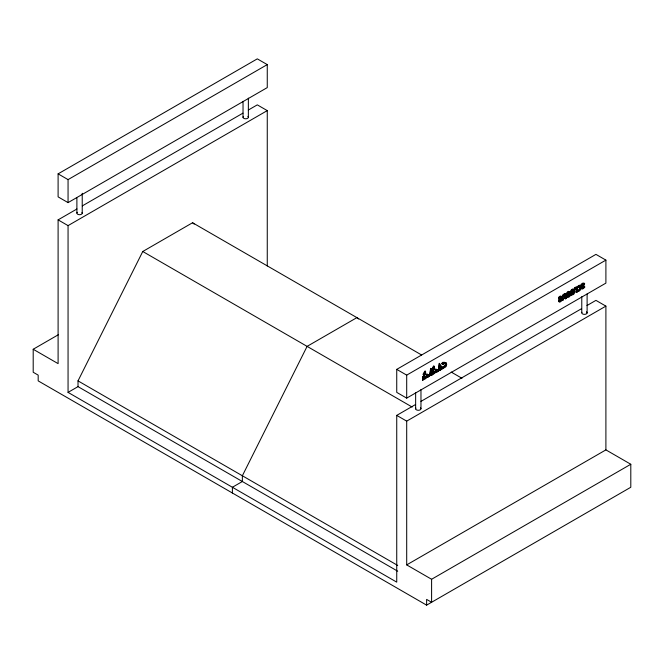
<?xml version="1.0" encoding="UTF-8"?>
<svg xmlns="http://www.w3.org/2000/svg" width="664" height="664" viewBox="0 0 664 664"><rect width="100%" height="100%" fill="white"/><g stroke="black" fill="none" stroke-linecap="round" stroke-linejoin="round"><path stroke-width="1" d="M433.692 373.865C435.567 372.139 437.775 370.711 433.692 373.865C429.907 377.882 430.77 370.578 432.173 371.865M431.484 375.218L431.741 371.442M440.481 368.188C441.875 366.86 447.013 365.906 445.494 362.976L445.776 362.577L446.64 364.113L445.71 366.86L440.215 370.18L440.606 365.565L441.269 366.785L440.697 368.312L441.054 366.661L440.606 365.565M440.215 370.18L440.813 365.69M424.562 376.289L424.155 376.073L424.238 377.501L423.117 378.206L424.03 377.376C423.524 374.38 425.558 378.936 426.861 376.098L427.126 374.189L426.645 375.973L425.624 376.77L424.744 377.077L423.964 376.015M432.911 371.093L432.978 372.462L431.849 373.16L432.762 372.338L432.696 370.968L433.451 371.956M569.264 293.538L569.048 294.725A1.685 0.971 -60 0 1 568.434 295.671L566.367 296.385L566.367 297.289C574.036 298.584 569.031 285.238 566.882 295.596L566.292 295.248C565.894 293.488 567.803 290.317 569.687 291.695M427.126 374.189L427.989 375.318L429.766 374.28L430.596 368.396L431.144 369.541L430.621 375.16L427.989 377.061C425.782 376.521 423.209 381.642 427.367 376.72M430.845 374.197L431.351 369.665L430.596 368.396M439.543 363.474L440.091 364.619L439.352 370.114L438.796 370.612L439.875 364.494L439.327 363.349L438.497 369.242L436.538 370.371L438.705 369.367L439.327 363.349M422.536 377.932C423.499 372.197 422.138 385.46 422.752 378.048M427.591 375.284L429.973 374.405L430.811 368.52M567.587 294.55L568.152 292.94L569.496 292.459L569.853 293.239L567.031 294.824M583.996 284.308L583.805 283.105L582.452 283.238L581.124 284.366L581.755 285.57C588.047 280.947 579.664 288.051 581.988 288.923A2.316 1.336 -60 0 0 582.834 288.865L584.66 287.421L584.66 286.483L584.029 286.167L581.954 287.844M560.69 297.206L558.582 299.796L558.773 301.647A2.316 1.336 -60 0 0 559.287 301.688M573.986 291.836L574.094 291.264M423.333 378.331L423.549 377.027L422.794 376.363M431.849 373.16L432.065 371.865M432.065 373.284L432.281 371.981L431.525 371.317M423.549 377.027L423.458 377.741M440.697 368.312C442.016 367.2 447.669 365.681 445.494 362.976M433.476 372.039L435.376 370.935L435.526 369.4C436.489 368.57 436.032 371.11 435.858 369.142M433.077 371.118L433.683 372.164L435.194 371.491L436.074 369.267M573.306 291.961L573.19 292.334A1.685 0.971 -60 0 1 572.576 293.289L570.509 293.994L570.509 294.907C578.17 296.194 573.173 282.847 571.023 293.206L570.426 292.865C569.438 290.492 574.003 286.831 574.136 290.666M571.198 291.197L571.521 290.434M581.739 287.147L582.038 286.649M397.719 571.206L78.02 386.631L78.02 380.879L142.76 251.498L192.56 222.747L421.557 354.958M427.989 377.061L430.621 375.16M567.239 293.073L568.052 292.218M440.008 370.055L446.391 365.798M569.43 295.281L567.836 296.866M577.962 287.836C582.162 282.798 580.178 292.998 577.63 290.118C579.464 290.218 580.253 287.794 579.655 286.342C578.078 284.765 576.983 289.529 577.921 286.923C579.564 284.034 582.452 286.474 580.859 289.023A2.349 1.353 -60 0 1 579.996 290.367C579.73 291.43 576.651 291.43 577.887 290.932M561.395 296.584L560.748 296.003L559.818 296.302L558.499 297.43L558.499 298.319C565.811 295.696 557.204 299.398 559.362 301.987A2.316 1.336 -60 0 0 560.208 301.929L562.034 300.485L562.034 299.547L561.404 299.232L559.329 300.908M562.034 299.547L560.217 301.199L559.138 300.8M445.71 363.1L445.776 362.577M581.456 284.839L581.124 285.254M424.844 374.853C426.819 371.848 425.167 376.43 424.404 374.181L423.682 375.069L424.404 374.181M434.165 367.989L434.696 368.819L433.791 369.931L434.48 368.694L433.957 367.864L433.202 368.727L433.957 367.864M433.351 369.267C431.666 371.649 433.185 367.806 433.791 369.931M443.278 363.59C441.585 365.98 443.154 362.112 443.685 364.279L444.623 363.142C444.116 360.71 442.257 364.652 444.1 362.312M423.898 375.193L423.126 374.197L424.047 373.068L424.686 373.89L425.433 373.027L424.686 373.89M424.263 373.193L423.126 374.197M432.413 370.022L431.857 369.151L432.779 368.022L433.418 368.852M432.629 370.147L432.073 369.275L432.994 368.147M442.349 364.345L441.792 363.482L442.714 362.353L442.008 363.598L442.564 364.47M443.685 364.279L444.415 363.017L443.884 362.187M424.611 373.168L425.566 372.031L425.051 371.143L424.105 372.247L424.611 373.168L425.782 372.155L425.051 371.143M433.343 368.122L434.297 366.993L433.783 366.096L432.837 367.2L433.343 368.122L434.513 367.117L433.783 366.096M424.827 373.292L424.321 372.371L425.267 371.267M433.559 368.246L433.052 367.325L433.999 366.221M583.54 285.254L582.701 286.059M575.406 288.433L575.945 288.549L575.945 292.069L576.543 292.409L577.257 291.986L577.323 286.582L579.406 285.18L580.444 285.877M559.088 298.659L559.088 297.771C563.396 294.027 561.304 299.456 559.727 301.149M581.755 285.57L581.714 284.707C589.756 279.162 577.813 292.467 584.66 286.483M422.536 380.14L424.221 378.779L424.96 378.912M422.752 380.256L424.437 378.895M435.883 371.549L436.721 372.014L439.012 370.736M560.823 300.784L560.018 301.381M575.945 287.852L575.945 287.114L577.257 287.039L576.543 288.193L574.966 287.719A1.992 1.145 -60 0 0 574.393 288.035L574.991 289.247L576.543 288.89L576.543 292.409M431.276 375.094L432.43 374.579M578.593 290.649L579.398 290.027A2.349 1.353 -60 0 0 580.037 289.18M571.92 290.01L572.675 289.653M58.1 173.86L257.3 58.855L267.26 64.607L267.26 87.606L68.06 202.62L58.1 196.868L58.1 173.86L68.06 179.612L267.26 64.607M605.9 449.885L605.9 306.121L406.7 421.134L406.7 564.89L605.9 449.885L630.8 464.26L630.8 487.26L426.62 605.145L38.18 380.879L38.18 375.127L33.2 372.255L33.2 349.256L58.1 363.631L58.1 219.867L76.941 208.986M82.328 205.881L242.941 113.146M248.328 110.041L257.3 104.862L267.26 110.614L267.26 265.982M58.1 219.867L68.06 225.619L267.26 110.614M33.2 349.256L58.324 334.747M68.06 225.619L68.06 392.382L78.02 386.631M396.74 369.375L595.94 254.37L605.9 260.122L605.9 283.121L406.7 398.126L396.74 392.374L396.74 369.375L406.7 375.127L605.9 260.122M566.151 293.455L565.429 294.418L564.84 293.529L566.151 293.455L566.151 298.402L565.429 298.817L564.84 298.476L564.84 294.783L564.284 294.675A1.743 1.004 -60 0 0 564.002 294.708M574.393 288.906L575.115 288.483M574.991 289.247L574.393 288.035M567.745 293.77L569.264 292.899L569.853 293.239M573.986 290.849L573.397 290.508L571.131 291.82L571.721 292.16L572.783 290.176L573.638 290.068L573.986 290.849L570.426 292.865M566.882 295.596L569.853 293.878L569.637 295.065A1.685 0.971 -60 0 1 569.031 296.019L567.554 296.758L566.367 296.385M571.023 293.206L573.986 291.488L573.779 292.675A1.685 0.971 -60 0 1 573.165 293.629L571.696 294.368L570.509 293.994M436.721 372.014L437.792 371.583M566.965 296.725L566.965 297.63M571.098 294.335L571.098 295.248M577.962 290.375L577.921 291.33M564.84 294.077C561.777 293.405 561.902 298.269 562.192 300.003L562.914 299.588M564.84 298.476L566.151 298.402M575.945 292.069L577.257 291.986M562.192 300.003L563.504 299.929L564.076 295.331A1.743 1.004 -60 0 1 564.873 295.015L565.429 295.123L565.429 298.817M68.06 392.382L396.74 582.145L396.74 415.382L415.581 404.5M420.968 401.388L581.581 308.66M586.968 305.556L595.94 300.369L605.9 306.121M406.7 564.89L431.6 579.265L630.8 464.26M571.978 294.476L570.509 294.907M560.167 296.849L558.54 298.294L559.13 298.634M567.023 297.198L566.367 297.289M568.542 292.036L569.264 292.899M565.429 294.418C562.366 293.745 562.491 298.609 562.781 300.352M576.543 288.193L575.563 288.06A1.992 1.145 -60 0 0 574.991 288.375M583.847 284.217C583.399 284.167 579.896 287.022 581.398 288.583A2.316 1.336 -60 0 0 582.245 288.516M581.124 284.366L581.714 284.707M584.071 287.08L584.66 287.421M581.764 287.736L582.353 288.085M577.323 286.582L577.921 286.923M575.945 287.114L576.543 287.454M575.945 288.549L576.543 288.89M564.84 293.529L565.429 293.87M564.84 294.783L565.429 295.123M558.499 297.43L559.088 297.771M562.034 300.485L561.445 299.207M446.366 363.183L446.656 364.528M451.196 372.064L461.97 378.289M438.497 371.168L438.149 371.375M427.243 374.919L427.807 375.409M424.503 376.87L424.952 377.202M142.76 251.498L412.17 407.04M396.74 415.382L406.7 421.134M78.02 380.879L397.719 565.454M358.477 318.961L356.9 317.624L307.1 346.376L242.36 475.764L242.36 481.508L232.4 487.26L232.4 493.012M192.56 222.747L194.137 224.075M433.235 371.832L433.683 372.164M435.974 369.881L436.538 370.371M573.049 289.728L573.397 290.508M433.135 369.142L433.575 369.815M424.62 374.305L425.06 374.977M425.217 372.902L425.964 373.857M442.714 362.353L443.353 363.175M432.779 368.022L433.202 368.727M424.047 373.068L424.47 373.766M443.062 363.465L443.469 364.154M427.342 374.313L427.458 375.044M587.109 293.953L587.109 312.952M581.772 296.692L581.772 312.694M431.6 579.265L431.6 602.265L426.62 599.393L426.62 605.145M420.968 389.61L420.968 408.609M415.639 392.864L415.639 408.866M406.7 375.127L406.7 398.126M248.361 98.123L248.361 117.121M243.032 101.376L243.032 117.379M82.228 193.29L82.228 213.293M76.891 198.038L76.891 213.036M68.06 179.612L68.06 202.62M586.478 311.823A2.673 1.544 0 0 1 584.918 314.346A2.673 1.544 0 0 1 581.921 312.304M420.503 407.862A2.673 1.544 0 0 1 418.527 410.277A2.673 1.544 0 0 1 415.88 408.078M247.896 116.374A2.673 1.544 0 0 1 245.921 118.79A2.673 1.544 0 0 1 243.273 116.59M81.979 212.505A2.673 1.544 0 0 1 79.34 214.704A2.673 1.544 0 0 1 77.364 212.289"/></g></svg>
